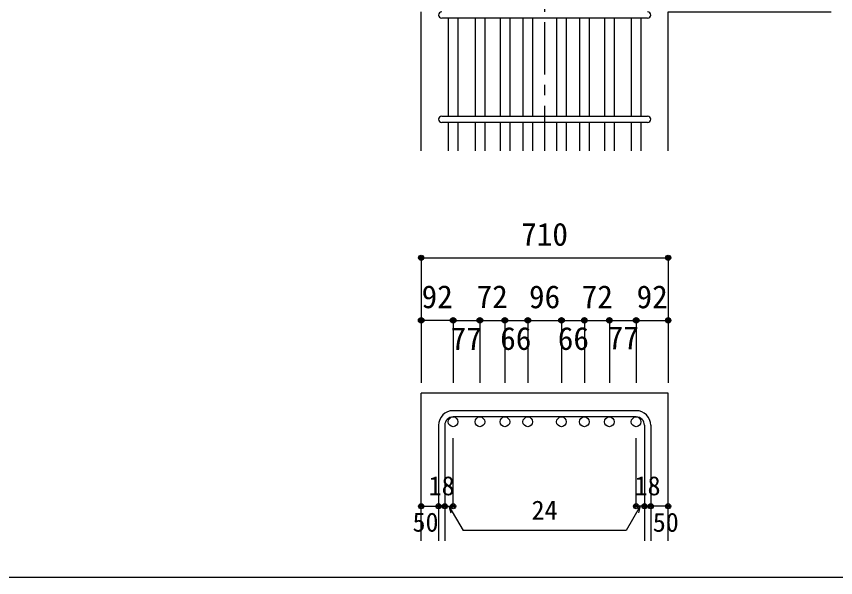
# Model space of a CAD drawing. Units: millimetres at full size, sheet at 1:30; some dimension numbers follow another scale. Extents: x -5973 to 5954, y -4195 to 4201.
# Drawn here: x -969 to 1390, y -4195 to -2580 of the extents above; entities that cross this region are included whole.
import ezdxf
from ezdxf.enums import TextEntityAlignment as Align

# ---------------------------------------------------------------- set-up
doc = ezdxf.new("R2010")
doc.units = ezdxf.units.MM
doc.header["$LTSCALE"] = 30
doc.header["$PDMODE"] = 32
doc.header["$PDSIZE"] = 15
doc.linetypes.add('CHAIN1', pattern=[8, 5, -1, 1, -1])
for name, color, linetype in [('0-1_躯体線', 2, 'Continuous'), ('0-5_基礎梁筋', 7, 'Continuous'), ('0-6_スタラップ筋', 7, 'Continuous'), ('0-D_寸法', 4, 'Continuous'), ('F-0_枠', 6, 'Continuous')]:
    doc.layers.add(name, color=color, linetype=linetype)
doc.styles.add('ＭＳ ゴシック', font='')
doc.styles.get('ＭＳ ゴシック').set_extended_font_data('MS Gothic')

msp = doc.modelspace()

# ---------------------------------------------------------------- linework, layer by layer
at = {"layer": '0-1_躯体線'}
for p, q in [((196.94, -2967.16), (196.94, -2567.16)), ((196.94, -4089.89), (196.94, -3664.89)), ((907.94, -3664.89), (196.94, -3664.89)), ((907.94, -4089.89), (907.94, -3664.89))]:
    msp.add_line(p, q, dxfattribs=at)
msp.add_lwpolyline([(907.94, -2967.16), (907.94, -2567.16), (1377.44, -2567.16)], dxfattribs=at)
at = {"layer": '0-5_基礎梁筋'}
for p, q in [((274.94, -2585.16), (274.94, -2867.16)), ((302.94, -2585.16), (302.94, -2867.16)), ((351.94, -2585.16), (351.94, -2867.16)), ((379.94, -2585.16), (379.94, -2867.16)), ((423.94, -2585.16), (423.94, -2867.16)), ((451.94, -2585.16), (451.94, -2867.16)), ((489.94, -2585.16), (489.94, -2867.16)), ((517.94, -2585.16), (517.94, -2867.16)), ((586.94, -2585.16), (586.94, -2867.16)), ((614.94, -2585.16), (614.94, -2867.16)), ((652.94, -2585.16), (652.94, -2867.16)), ((680.94, -2585.16), (680.94, -2867.16)), ((724.94, -2585.16), (724.94, -2867.16)), ((752.94, -2585.16), (752.94, -2867.16)), ((801.94, -2585.16), (801.94, -2867.16)), ((829.94, -2585.16), (829.94, -2867.16)), ((274.94, -2885.16), (274.94, -2967.16)), ((302.94, -2885.16), (302.94, -2967.16)), ((351.94, -2885.16), (351.94, -2967.16)), ((379.94, -2885.16), (379.94, -2967.16)), ((423.94, -2885.16), (423.94, -2967.16)), ((451.94, -2885.16), (451.94, -2967.16)), ((489.94, -2885.16), (489.94, -2967.16)), ((517.94, -2885.16), (517.94, -2967.16)), ((586.94, -2885.16), (586.94, -2967.16)), ((614.94, -2885.16), (614.94, -2967.16)), ((652.94, -2885.16), (652.94, -2967.16)), ((680.94, -2885.16), (680.94, -2967.16)), ((724.94, -2885.16), (724.94, -2967.16)), ((752.94, -2885.16), (752.94, -2967.16)), ((801.94, -2885.16), (801.94, -2967.16)), ((829.94, -2885.16), (829.94, -2967.16))]:
    msp.add_line(p, q, dxfattribs=at)
at = {"layer": '0-5_基礎梁筋', "color": 3}
for centre in [(288.94, -3746.89), (365.94, -3746.89), (437.94, -3746.89), (503.94, -3746.89), (600.94, -3746.89), (666.94, -3746.89), (738.94, -3746.89), (815.94, -3746.89)]:
    msp.add_circle(centre, 14, dxfattribs=at)
at = {"layer": '0-6_スタラップ筋'}
for p, q in [((848.94, -2585.16), (255.94, -2585.16)), ((255.94, -2867.16), (848.94, -2867.16)), ((848.94, -2885.16), (255.94, -2885.16)), ((815.94, -3714.89), (288.94, -3714.89)), ((815.94, -3732.89), (288.94, -3732.89)), ((246.94, -3756.89), (246.94, -4089.89)), ((264.94, -3756.89), (264.94, -4089.89)), ((839.94, -3756.89), (839.94, -4089.89)), ((857.94, -3756.89), (857.94, -4089.89))]:
    msp.add_line(p, q, dxfattribs=at)
for centre, radius, start, end in [((255.94, -2576.16), 9, 90, 270), ((848.94, -2576.16), 9, 270, 90), ((255.94, -2876.16), 9, 90, 270), ((848.94, -2876.16), 9, 270, 90), ((288.94, -3756.89), 42, 90, 180), ((815.94, -3756.89), 42, 0, 90), ((288.94, -3756.89), 24, 90, 180), ((815.94, -3756.89), 24, 0, 90)]:
    msp.add_arc(centre, radius, start, end, dxfattribs=at)
at = {"layer": '0-D_寸法', "linetype": 'CHAIN1'}
msp.add_line((552.44, -917.16), (552.44, -2967.16), dxfattribs=at)
at = {"layer": '0-D_寸法'}
for p, q in [((196.94, -3274.89), (196.94, -3454.89)), ((196.94, -3274.89), (907.94, -3274.89)), ((907.94, -3274.89), (907.94, -3454.89)), ((196.94, -3454.89), (196.94, -3634.89)), ((288.94, -3454.89), (196.94, -3454.89)), ((206.97, -3454.89), (196.94, -3454.89)), ((288.94, -3454.89), (503.94, -3454.89)), ((288.94, -3454.89), (288.94, -3634.89)), ((298.97, -3454.89), (288.94, -3454.89)), ((365.94, -3454.89), (365.94, -3634.89)), ((375.97, -3454.89), (365.94, -3454.89)), ((437.94, -3454.89), (437.94, -3634.89)), ((503.94, -3454.89), (503.94, -3634.89)), ((503.94, -3454.89), (600.94, -3454.89)), ((600.94, -3454.89), (600.94, -3634.89)), ((600.94, -3454.89), (600.94, -3634.89)), ((600.94, -3454.89), (815.94, -3454.89)), ((666.94, -3454.89), (666.94, -3634.89)), ((738.94, -3454.89), (738.94, -3634.89)), ((815.94, -3454.89), (815.94, -3634.89)), ((821.94, -3454.89), (907.94, -3454.89)), ((907.94, -3454.89), (907.94, -3634.89)), ((288.94, -3989.89), (288.94, -3793.81)), ((815.94, -3989.89), (815.94, -3793.81)), ((196.94, -3989.89), (246.94, -3989.89)), ((246.94, -3989.89), (264.94, -3989.89)), ((264.94, -3989.89), (288.94, -3989.89)), ((276.94, -3989.89), (317.39, -4059.96)), ((276.94, -3989.89), (282.11, -4009.21)), ((827.94, -3989.89), (787.49, -4059.96)), ((839.94, -3989.89), (815.94, -3989.89)), ((827.94, -3989.89), (822.76, -4009.21)), ((857.94, -3989.89), (839.94, -3989.89)), ((907.94, -3989.89), (857.94, -3989.89)), ((787.49, -4059.96), (317.39, -4059.96))]:
    msp.add_line(p, q, dxfattribs=at)
for centre, radius in [((196.94, -3274.89), 7.2), ((196.94, -3274.89), 6.4), ((196.94, -3274.89), 5.6), ((196.94, -3274.89), 4.8), ((196.94, -3274.89), 4), ((196.94, -3274.89), 3.2), ((196.94, -3274.89), 2.4), ((196.94, -3274.89), 1.6), ((196.94, -3274.89), 0.8), ((907.94, -3274.89), 7.2), ((907.94, -3274.89), 6.4), ((907.94, -3274.89), 5.6), ((907.94, -3274.89), 4.8), ((907.94, -3274.89), 4), ((907.94, -3274.89), 3.2), ((907.94, -3274.89), 2.4), ((907.94, -3274.89), 1.6), ((907.94, -3274.89), 0.8), ((196.94, -3454.89), 8), ((196.94, -3454.89), 7.2), ((196.94, -3454.89), 6.4), ((196.94, -3454.89), 5.6), ((196.94, -3454.89), 4.8), ((196.94, -3454.89), 4), ((196.94, -3454.89), 3.2), ((196.94, -3454.89), 2.4), ((196.94, -3454.89), 1.6), ((196.94, -3454.89), 0.8), ((288.94, -3454.89), 8), ((288.94, -3454.89), 7.2), ((288.94, -3454.89), 6.4), ((288.94, -3454.89), 5.6), ((288.94, -3454.89), 4.8), ((288.94, -3454.89), 4), ((288.94, -3454.89), 3.2), ((288.94, -3454.89), 2.4), ((288.94, -3454.89), 1.6), ((288.94, -3454.89), 0.8), ((365.94, -3454.89), 8), ((365.94, -3454.89), 7.2), ((365.94, -3454.89), 6.4), ((365.94, -3454.89), 5.6), ((365.94, -3454.89), 4.8), ((365.94, -3454.89), 4), ((365.94, -3454.89), 3.2), ((365.94, -3454.89), 2.4), ((365.94, -3454.89), 1.6), ((365.94, -3454.89), 0.8), ((437.94, -3454.89), 8), ((437.94, -3454.89), 7.2), ((437.94, -3454.89), 6.4), ((437.94, -3454.89), 5.6), ((437.94, -3454.89), 4.8), ((437.94, -3454.89), 4), ((437.94, -3454.89), 3.2), ((437.94, -3454.89), 2.4), ((437.94, -3454.89), 1.6), ((437.94, -3454.89), 0.8), ((503.94, -3454.89), 8), ((503.94, -3454.89), 7.2), ((503.94, -3454.89), 6.4), ((503.94, -3454.89), 5.6), ((503.94, -3454.89), 4.8), ((503.94, -3454.89), 4), ((503.94, -3454.89), 3.2), ((503.94, -3454.89), 2.4), ((503.94, -3454.89), 1.6), ((503.94, -3454.89), 0.8), ((600.94, -3454.89), 8), ((600.94, -3454.89), 7.2), ((600.94, -3454.89), 6.4), ((600.94, -3454.89), 5.6), ((600.94, -3454.89), 4.8), ((600.94, -3454.89), 4), ((600.94, -3454.89), 3.2), ((600.94, -3454.89), 2.4), ((600.94, -3454.89), 1.6), ((600.94, -3454.89), 0.8), ((666.94, -3454.89), 8), ((666.94, -3454.89), 7.2), ((666.94, -3454.89), 6.4), ((666.94, -3454.89), 5.6), ((666.94, -3454.89), 4.8), ((666.94, -3454.89), 4), ((666.94, -3454.89), 3.2), ((666.94, -3454.89), 2.4), ((666.94, -3454.89), 1.6), ((666.94, -3454.89), 0.8), ((738.94, -3454.89), 8), ((738.94, -3454.89), 7.2), ((738.94, -3454.89), 6.4), ((738.94, -3454.89), 5.6), ((738.94, -3454.89), 4.8), ((738.94, -3454.89), 4), ((738.94, -3454.89), 3.2), ((738.94, -3454.89), 2.4), ((738.94, -3454.89), 1.6), ((738.94, -3454.89), 0.8), ((815.94, -3454.89), 8), ((815.94, -3454.89), 7.2), ((815.94, -3454.89), 6.4), ((815.94, -3454.89), 5.6), ((815.94, -3454.89), 4.8), ((815.94, -3454.89), 4), ((815.94, -3454.89), 3.2), ((815.94, -3454.89), 2.4), ((815.94, -3454.89), 1.6), ((815.94, -3454.89), 0.8), ((907.94, -3454.89), 7.2), ((907.94, -3454.89), 6.4), ((907.94, -3454.89), 5.6), ((907.94, -3454.89), 4.8), ((907.94, -3454.89), 4), ((907.94, -3454.89), 3.2), ((907.94, -3454.89), 2.4), ((907.94, -3454.89), 1.6), ((907.94, -3454.89), 0.8), ((196.94, -3989.89), 4), ((196.94, -3989.89), 3.6), ((196.94, -3989.89), 3.2), ((196.94, -3989.89), 2.8), ((246.94, -3989.89), 4), ((246.94, -3989.89), 3.6), ((246.94, -3989.89), 3.2), ((246.94, -3989.89), 2.8), ((264.94, -3989.89), 4), ((264.94, -3989.89), 3.6), ((264.94, -3989.89), 3.2), ((264.94, -3989.89), 2.8), ((288.94, -3989.89), 4), ((288.94, -3989.89), 3.6), ((288.94, -3989.89), 3.2), ((288.94, -3989.89), 2.8), ((815.94, -3989.89), 4), ((815.94, -3989.89), 3.6), ((815.94, -3989.89), 3.2), ((815.94, -3989.89), 2.8), ((839.94, -3989.89), 4), ((839.94, -3989.89), 3.6), ((839.94, -3989.89), 3.2), ((839.94, -3989.89), 2.8), ((857.94, -3989.89), 4), ((857.94, -3989.89), 3.6), ((857.94, -3989.89), 3.2), ((857.94, -3989.89), 2.8), ((907.94, -3989.89), 4), ((907.94, -3989.89), 3.6), ((907.94, -3989.89), 3.2), ((907.94, -3989.89), 2.8), ((196.94, -3989.89), 2.4), ((196.94, -3989.89), 2), ((196.94, -3989.89), 1.6), ((196.94, -3989.89), 1.2), ((196.94, -3989.89), 0.8), ((196.94, -3989.89), 0.4), ((246.94, -3989.89), 2.4), ((246.94, -3989.89), 2), ((246.94, -3989.89), 1.6), ((246.94, -3989.89), 1.2), ((246.94, -3989.89), 0.8), ((246.94, -3989.89), 0.4), ((264.94, -3989.89), 2.4), ((264.94, -3989.89), 2), ((264.94, -3989.89), 1.6), ((264.94, -3989.89), 1.2), ((264.94, -3989.89), 0.8), ((264.94, -3989.89), 0.4), ((288.94, -3989.89), 2.4), ((288.94, -3989.89), 2), ((288.94, -3989.89), 1.6), ((288.94, -3989.89), 1.2), ((288.94, -3989.89), 0.8), ((288.94, -3989.89), 0.4), ((815.94, -3989.89), 2.4), ((815.94, -3989.89), 2), ((815.94, -3989.89), 1.6), ((815.94, -3989.89), 1.2), ((815.94, -3989.89), 0.8), ((815.94, -3989.89), 0.4), ((839.94, -3989.89), 2.4), ((839.94, -3989.89), 2), ((839.94, -3989.89), 1.6), ((839.94, -3989.89), 1.2), ((839.94, -3989.89), 0.8), ((839.94, -3989.89), 0.4), ((857.94, -3989.89), 2.4), ((857.94, -3989.89), 2), ((857.94, -3989.89), 1.6), ((857.94, -3989.89), 1.2), ((857.94, -3989.89), 0.8), ((857.94, -3989.89), 0.4), ((907.94, -3989.89), 2.4), ((907.94, -3989.89), 2), ((907.94, -3989.89), 1.6), ((907.94, -3989.89), 1.2), ((907.94, -3989.89), 0.8), ((907.94, -3989.89), 0.4)]:
    msp.add_circle(centre, radius, dxfattribs=at)
at = {"layer": '0-D_寸法', "color": 7}
for p in [(196.94, -3274.89), (907.94, -3274.89), (196.94, -3454.89), (196.94, -3454.89), (288.94, -3454.89), (288.94, -3454.89), (365.94, -3454.89), (365.94, -3454.89), (437.94, -3454.89), (437.94, -3454.89), (503.94, -3454.89), (503.94, -3454.89), (600.94, -3454.89), (600.94, -3454.89), (666.94, -3454.89), (666.94, -3454.89), (738.94, -3454.89), (738.94, -3454.89), (815.94, -3454.89), (815.94, -3454.89), (907.94, -3454.89), (196.94, -3989.89), (246.94, -3989.89), (264.94, -3989.89), (288.94, -3989.89), (288.94, -3989.89), (815.94, -3989.89), (815.94, -3989.89), (839.94, -3989.89), (857.94, -3989.89), (907.94, -3989.89)]:
    msp.add_point(p, dxfattribs=at)
at = {"layer": 'F-0_枠'}
msp.add_line((5954.1, -4195.24), (-5972.88, -4195.24), dxfattribs=at)

# ---------------------------------------------------------------- texts
at = {"layer": '0-D_寸法', "style": 'ＭＳ ゴシック'}
for s, height, p in [('710', 65.98, (484.94, -3259.89)), ('92', 65.98, (198.14, -3439.68)), ('72', 65.98, (356.42, -3439.62)), ('96', 65.98, (507.44, -3439.89)), ('72', 65.98, (659.22, -3439.86)), ('92', 65.98, (817.21, -3439.86)), ('77', 65.98, (281.92, -3560.39)), ('66', 65.98, (424.5, -3559.76)), ('66', 65.98, (590.37, -3559.76)), ('77', 65.98, (733.93, -3558.18)), ('18', 54.99, (218.44, -3974.89)), ('18', 54.99, (811.44, -3974.89)), ('24', 54.99, (514.94, -4044.96)), ('50', 54.99, (172.02, -4079.51)), ('50', 54.99, (863.94, -4079.89))]:
    msp.add_text(s, height=height, dxfattribs=at).set_placement(p, align=Align.BOTTOM_LEFT)

doc.saveas('drawing.dxf')
